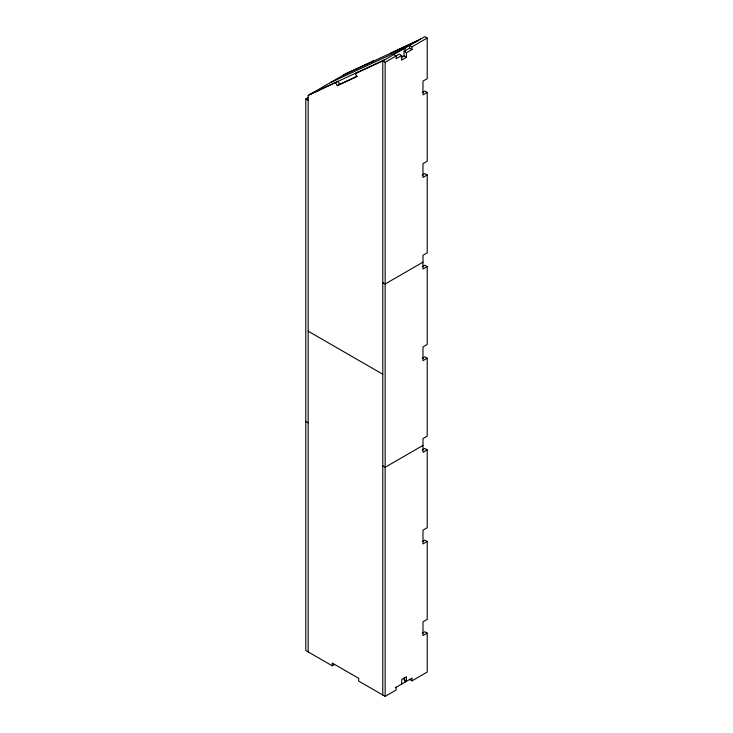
<?xml version="1.0" encoding="UTF-8"?>
<svg xmlns="http://www.w3.org/2000/svg" width="733" height="733" viewBox="0 0 733 733"><rect width="100%" height="100%" fill="white"/><g stroke="black" fill="none" stroke-linecap="round" stroke-linejoin="round"><path stroke-width="1.1" d="M308.172 651.912L308.172 95.427L346.003 73.584L373.464 60.885L371.09 62.259M334.624 664.428L332.241 665.802L305.789 650.538L305.789 98.973L308.538 97.388M308.172 95.427L338.023 81.345L339.617 84.313L357.2 76.177M335.641 82.719L337.235 85.688L356.889 76.599L355.294 73.63L357.677 72.255M390.744 53.17L420.595 39.096M337.235 85.688L339.617 84.313M355.294 73.63L382.773 60.931L385.146 62.305L399.302 54.141L401.684 55.516L401.684 60.06L406.439 57.311L406.439 52.758L404.066 51.383L404.066 55.937L406.439 57.311M404.066 51.383L409.619 48.176L412.001 49.551L412.001 46.802L427.211 38.024L427.211 78.669L422.978 81.106L422.978 94.85L427.211 92.413L427.211 161.205L422.978 163.651L422.978 177.395L427.211 174.949L427.211 252.839L422.978 255.286L422.978 269.029L427.211 266.583L427.211 344.473L422.978 346.92L422.978 360.663L427.211 358.217L427.211 436.108L422.978 438.554L422.978 452.298L427.211 449.851L427.211 527.742L422.978 530.188L422.978 543.932L427.211 541.485L427.211 619.376L422.978 621.822L422.978 635.566L427.211 633.12L427.211 672.069L412.001 680.847L409.619 679.473M401.684 55.516L396.122 58.722L396.122 55.974L393.749 54.599M406.439 52.758L412.001 49.551M401.208 57.586L404.066 55.937M422.29 92.505L424.828 91.039L427.211 92.413M422.29 175.04L424.828 173.574L427.211 174.949M422.978 262.157L385.146 283.992L382.773 282.617M422.29 266.675L424.828 265.209L427.211 266.583M422.29 358.309L424.828 356.843L427.211 358.217M422.978 445.426L385.146 467.26L382.773 465.886M422.29 449.943L424.828 448.477L427.211 449.851M422.29 541.577L424.828 540.111L427.211 541.485M422.29 633.211L424.828 631.745L427.211 633.12M395.545 687.6L412.001 678.098L412.001 680.847M332.241 665.802L332.241 663.053L358.694 678.327L358.694 681.076L385.146 696.35L396.122 690.01L396.122 687.261M343.621 74.958L418.213 40.471M330.391 82.591L404.992 48.103L404.992 51.53M310.554 94.044L385.146 59.556M427.211 38.024L424.828 36.65L382.773 60.931L382.773 694.976M412.001 46.802L409.619 45.428L409.619 48.176M305.789 98.973L308.172 100.348M308.172 331.188L382.773 374.251M305.789 421.448L308.172 422.822M404.992 679.857L404.992 682.148M404.066 678.098L404.066 679.931L406.439 681.305L406.439 676.724L401.684 679.473L401.684 684.054M385.146 62.305L385.146 696.35"/></g></svg>
